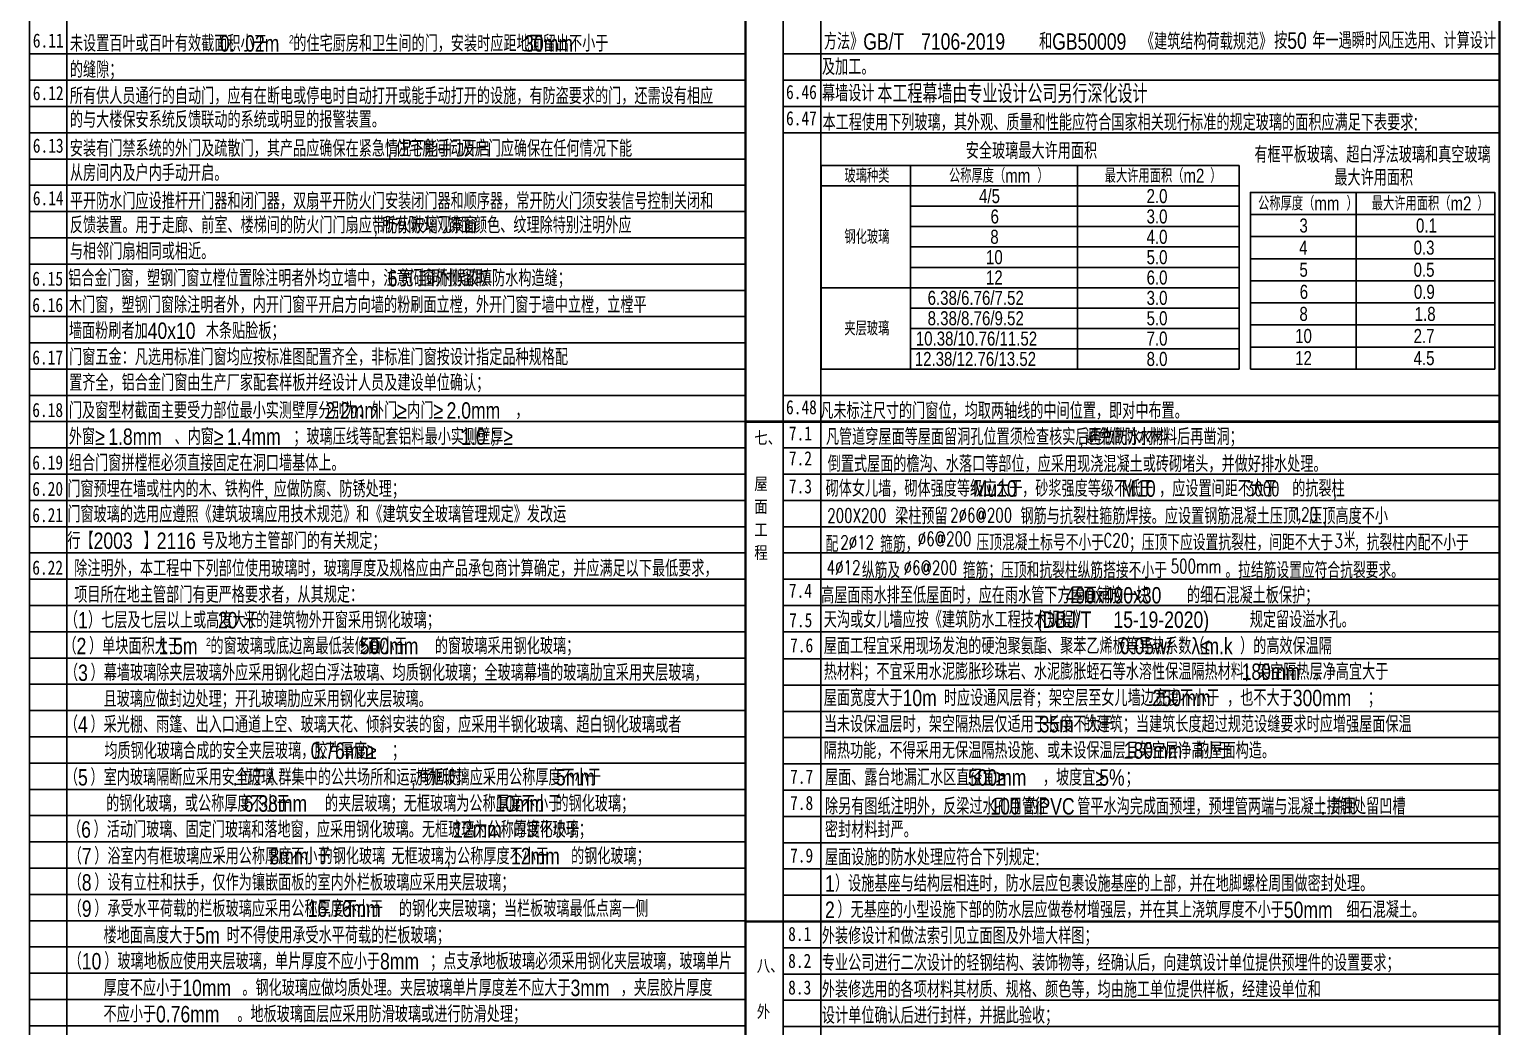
# Model space of a CAD drawing. Extents: x -446699 to 757189, y -606167 to -103070.
# Drawn here: x -428124 to -396749, y -389394 to -368134 of the extents above; entities that cross this region are included whole.
import ezdxf

# ---------------------------------------------------------------- set-up
doc = ezdxf.new("R2010")
doc.units = 0
doc.header["$LTSCALE"] = 1000
doc.header["$MEASUREMENT"] = 0
doc.linetypes.add('CONTINOUS', pattern=[0])
for name, color, linetype in [('PUB_TEXT', 7, 'Continuous'), ('text', 7, 'Continuous'), ('辅助线', 8, 'CONTINOUS')]:
    doc.layers.add(name, color=color, linetype=linetype)
doc.styles.add('-黑体', font='', dxfattribs={"width": 0.8})
doc.styles.add('_HZTXT', font='txt.shx', dxfattribs={"width": 0.8, "bigfont": 'HZTXT.shx'})
doc.styles.add('_TCH_DIM', font='SIMPLEX', dxfattribs={"bigfont": 'GBCBIG'})
doc.styles.add('HZTXT', font='romane.shx', dxfattribs={"width": 0.7, "bigfont": 'hztxt.shx'})
doc.styles.get('-黑体').set_extended_font_data('SimHei')

msp = doc.modelspace()

# ---------------------------------------------------------------- linework, layer by layer
at = {"layer": 'text', "color": 4}
for points in [[(-411235.6, -375377), (-402324.5, -375377), (-402324.5, -371036.6), (-411235.6, -371036.6)], [(-402085.9, -375377), (-396874.3, -375377), (-396874.3, -371608.9), (-402085.9, -371608.9)]]:
    msp.add_lwpolyline(points, close=True, dxfattribs=at)
for points in [[(-409332.9, -371036.6), (-409332.9, -375377)], [(-405770.9, -371036.6), (-405770.9, -375377)], [(-411235.6, -371470.6), (-402324.5, -371470.6)], [(-399831.6, -371608.9), (-399831.6, -375377)], [(-409332.9, -371904.7), (-402324.5, -371904.7)], [(-402085.9, -372079.9), (-396874.3, -372079.9)], [(-409332.9, -372338.7), (-402324.5, -372338.7)], [(-402085.9, -372550.9), (-396874.3, -372550.9)], [(-409332.9, -372772.8), (-402324.5, -372772.8)], [(-402085.9, -373021.9), (-396874.3, -373021.9)], [(-409332.9, -373206.8), (-402324.5, -373206.8)], [(-411235.6, -373640.8), (-402324.5, -373640.8)], [(-402085.9, -373493), (-396874.3, -373493)], [(-402085.9, -373964), (-396874.3, -373964)], [(-409332.9, -374074.9), (-402324.5, -374074.9)], [(-409332.9, -374508.9), (-402324.5, -374508.9)], [(-402085.9, -374435), (-396874.3, -374435)], [(-402085.9, -374906), (-396874.3, -374906)], [(-409332.9, -374943), (-402324.5, -374943)]]:
    msp.add_lwpolyline(points, dxfattribs=at)
at = {"layer": '辅助线'}
for p, q in [((-428124.4, -410880.6), (-428124.4, -354640.6)), ((-427324.4, -410880.6), (-427324.4, -354640.6)), ((-412049.4, -410897), (-412049.4, -354657)), ((-411249.4, -410880.6), (-411249.4, -354640.6)), ((-412849.4, -368657), (-428124.4, -368657)), ((-412049.4, -368657), (-396774.4, -368657)), ((-412849.4, -369217), (-428124.4, -369217)), ((-412049.4, -369217), (-396774.4, -369217)), ((-412849.4, -369777), (-428124.4, -369777)), ((-412049.4, -369777), (-396774.4, -369777)), ((-412849.4, -370337), (-428124.4, -370337)), ((-412049.4, -370337), (-396774.4, -370337)), ((-428124.4, -370897), (-412849.4, -370897)), ((-428124.4, -371457), (-412849.4, -371457)), ((-428124.4, -372017), (-412849.4, -372017)), ((-428124.4, -372577), (-412849.4, -372577)), ((-428124.4, -373137), (-412849.4, -373137)), ((-428124.4, -373697), (-412849.4, -373697)), ((-428124.4, -374257), (-412849.4, -374257)), ((-428124.4, -374817), (-412849.4, -374817)), ((-428124.4, -375377), (-412849.4, -375377)), ((-428124.4, -375937), (-412849.4, -375937)), ((-412049.4, -375937), (-396774.4, -375937)), ((-428124.4, -376497), (-412849.4, -376497)), ((-412049.4, -376497), (-396774.4, -376497)), ((-428124.4, -377057), (-412849.4, -377057)), ((-412049.4, -377057), (-396774.4, -377057)), ((-428124.4, -377617), (-412849.4, -377617)), ((-412049.4, -377617), (-396774.4, -377617)), ((-428124.4, -378177), (-412849.4, -378177)), ((-412049.4, -378177), (-396774.4, -378177)), ((-428124.4, -378737), (-412849.4, -378737)), ((-412049.4, -378737), (-396774.4, -378737)), ((-428124.4, -379297), (-412849.4, -379297)), ((-412049.4, -379297), (-396774.4, -379297)), ((-428124.4, -379857), (-412849.4, -379857)), ((-412049.4, -379857), (-396774.4, -379857)), ((-428124.4, -380417), (-412849.4, -380417)), ((-412049.4, -380417), (-396774.4, -380417)), ((-428124.4, -380977), (-412849.4, -380977)), ((-412049.4, -380977), (-396774.4, -380977)), ((-428124.4, -381537), (-412849.4, -381537)), ((-412049.4, -381553.4), (-396774.4, -381553.4)), ((-428124.4, -382097), (-412849.4, -382097)), ((-412049.4, -382113.4), (-396774.4, -382113.4)), ((-428124.4, -382657), (-412849.4, -382657)), ((-412049.4, -382673.4), (-396774.4, -382673.4)), ((-428124.4, -383217), (-412849.4, -383217)), ((-396774.4, -383233.4), (-412049.4, -383233.4)), ((-428124.4, -383777), (-412849.4, -383777)), ((-396774.4, -383793.4), (-412049.4, -383793.4)), ((-428124.4, -384337), (-412849.4, -384337)), ((-396774.4, -384353.4), (-412049.4, -384353.4)), ((-428124.4, -384897), (-412849.4, -384897)), ((-412049.4, -384913.4), (-396774.4, -384913.4)), ((-428124.4, -385457), (-412849.4, -385457)), ((-412049.4, -385473.4), (-396774.4, -385473.4)), ((-428124.4, -386017), (-412849.4, -386017)), ((-412049.4, -386033.4), (-396774.4, -386033.4)), ((-428124.4, -386577), (-412849.4, -386577)), ((-412049.4, -386593.4), (-396774.4, -386593.4)), ((-428124.4, -387137), (-412849.4, -387137)), ((-412049.4, -387153.4), (-396774.4, -387153.4)), ((-428124.4, -387697), (-412849.4, -387697)), ((-412049.4, -387713.4), (-396774.4, -387713.4)), ((-428124.4, -388257), (-412849.4, -388257)), ((-412049.4, -388273.4), (-396774.4, -388273.4)), ((-428124.4, -388817), (-412849.4, -388817)), ((-412049.4, -388833.4), (-396774.4, -388833.4)), ((-428124.4, -389377), (-412849.4, -389377)), ((-412049.4, -389393.4), (-396774.4, -389393.4))]:
    msp.add_line(p, q, dxfattribs=at)
at = {"layer": '辅助线', "const_width": 50}
for points in [[(-412849.4, -354640.6), (-412849.4, -410880.6)], [(-396774.4, -354640.6), (-396774.4, -410880.6)], [(-412849.4, -376497), (-396774.4, -376497)], [(-412849.4, -387153.4), (-396774.4, -387153.4)]]:
    msp.add_lwpolyline(points, dxfattribs=at)

# ---------------------------------------------------------------- texts
at = {"color": 4, "style": '_TCH_DIM', "width": 0.705882}
for s, p in [('3000', (-402183.4, -378079.6)), ('200X200', (-411109.4, -378644.7)), ('2%%c6@200', (-408488.2, -378640.7)), ('120', (-401185, -378621.6)), ('2%%c12', (-410831.1, -379218.9)), ('%%c6@200', (-409178.4, -379142.5)), ('C20', (-405219, -379175.5)), ('3', (-400291.7, -379188.3)), ('4%%c12', (-411120.4, -379755.3)), ('%%c6@200', (-409480.6, -379758.7)), ('500mm', (-403785.6, -379728.2))]:
    msp.add_text(s, height=297.5, dxfattribs=at).set_placement(p)
at = {"color": 4, "style": '_TCH_DIM'}
msp.add_text('米', height=337.6, dxfattribs=at).set_placement((-400091.7, -379188.3))
at = {"layer": 'PUB_TEXT', "style": 'HZTXT', "width": 0.8}
for s, height, p in [('未设置百叶或百叶有效截面积小于', 350, (-427261.7, -368608.1)), ('0.', 350, (-424064, -368608.1)), ('02m', 350, (-423522.9, -368608.1)), ('2', 175, (-422589.5, -368433.1)), ('的住宅厨房和卫生间的门，安装时应距地面留出不小于', 350, (-422496.2, -368608.1)), ('30mm', 350, (-417572, -368608.1)), ('按', 350, (-401578.5, -368547.1)), ('50', 350, (-401298.5, -368547.1)), ('年一遇瞬时风压选用、计算设计', 350, (-400765.2, -368547.1)), ('的缝隙；', 350, (-427261.7, -369168.1)), ('及加工。', 350, (-411221.9, -369107.1)), ('幕墙设计', 350, (-411221.9, -369670.2)), ('所有供人员通行的自动门，应有在断电或停电时自动打开或能手动打开的设施，有防盗要求的门，还需设有相应', 350, (-427261.7, -369728.1)), ('的与大楼保安系统反馈联动的系统或明显的报警装置。', 350, (-427261.7, -370233.1)), ('本工程使用下列玻璃，其外观、质量和性能应符合国家相关现行标准的规定玻璃的面积应满足下表要求', 350, (-411209.9, -370291.2)), (':', 350, (-398609.9, -370291.2)), ('安装有门禁系统的外门及疏散门，其产品应确保在紧急情况下能手动开启', 350, (-427261.7, -370848.1)), ('住宅房间门及户门应确保在任何情况下能', 350, (-420310.8, -370848.1)), (';', 350, (-420497.5, -370848.1)), ('从房间内及户内手动开启。', 350, (-427261.7, -371368.8)), ('平开防水门应设推杆开门器和闭门器，双扇平开防火门安装闭门器和顺序器，常开防火门须安装信号控制关闭和', 350, (-427261.7, -371968.1)), ('反馈装置。用于走廊、前室、楼梯间的防火门门扇应带防火玻璃观察窗', 350, (-427261.7, -372481.7)), ('所有防火门饰面颜色、纹理除特别注明外应', 350, (-420603.5, -372481.7)), (';', 350, (-420790.1, -372481.7)), ('与相邻门扇相同或相近。', 350, (-427261.7, -373041.7)), ('铝合金门窗，塑钢门窗立樘位置除注明者外均立墙中，注意门窗外侧留取', 350, (-427298.4, -373614)), ('6', 350, (-420484, -373614)), ('宽硅硐耐候胶填防水构造缝；', 350, (-420217.3, -373614)), ('木门窗，塑钢门窗除注明者外，内开门窗平开启方向墙的粉刷面立樘，外开门窗于墙中立樘，立樘平', 350, (-427281.9, -374182.7)), ('墙面粉刷者加', 350, (-427281.9, -374733)), ('40x10', 350, (-425601.9, -374733)), ('木条贴脸板；', 350, (-424361.9, -374733)), ('门窗五金：凡选用标准门窗均应按标准图配置齐全，非标准门窗按设计指定品种规格配', 350, (-427277.2, -375295.6)), ('置齐全，铝合金门窗由生产厂家配套样板并经设计人员及建设单位确认；', 350, (-427277.2, -375842.1)), ('门及窗型材截面主要受力部位最小实测壁厚分别为：外门≥', 350, (-427282.8, -376433.6)), ('2.2mm', 350, (-421814.3, -376433.6)), ('、内门≥', 350, (-420347.6, -376433.6)), ('2.0mm', 350, (-419227.6, -376433.6)), ('凡未标注尺寸的门窗位，均取两轴线的中间位置，即对中布置。', 350, (-411258.8, -376440.7)), ('，', 350, (-417760.9, -376433.6)), ('外窗≥', 350, (-427282.8, -376991.9)), ('1.8mm', 350, (-426442.8, -376991.9)), ('、内窗≥', 350, (-425029.5, -376991.9)), ('1.4mm', 350, (-423909.5, -376991.9)), ('；玻璃压线等配套铝料最小实测壁厚≥', 350, (-422496.2, -376991.9)), ('1.0', 350, (-418911.6, -376991.9)), ('；', 350, (-418298.3, -376991.9)), ('凡管道穿屋面等屋面留洞孔位置须检查核实后再做防水材料', 350, (-411138, -376995.7)), ('避免做防水材料后再凿洞；', 350, (-405608.1, -376995.7)), (',', 350, (-405741.5, -376995.7)), ('倒置式屋面的檐沟、水落口等部位，应采用现浇混凝土或砖砌堵头，并做好排水处理。', 350, (-411100.5, -377574.3)), ('砌体女儿墙，砌体强度等级应大于', 350, (-411143.8, -378098.8)), ('Mu10', 350, (-408006.3, -378098.8)), ('，砂浆强度等级不低于', 350, (-406953, -378098.8)), ('M10', 350, (-404832.1, -378098.8)), ('，应设置间距不大于', 350, (-404032.1, -378098.8)), ('的抗裂柱', 350, (-401193.9, -378098.8)), (',', 350, (-400336.8, -378098.8)), ('梁柱预留', 350, (-409662.1, -378684.3)), ('钢筋与抗裂柱箍筋焊接。应设置钢筋混凝土压顶，压顶高度不小', 350, (-406990, -378684.3)), (',', 350, (-400547.6, -378684.3)), ('行【', 350, (-427315.6, -379211.3)), ('2003', 350, (-426755.6, -379211.3)), ('】', 350, (-425689, -379211.3)), ('2116', 350, (-425409, -379211.3)), ('号及地方主管部门的有关规定；', 350, (-424449, -379211.3)), ('高屋面雨水排至低屋面时，应在雨水管下方屋面铺放一块', 350, (-411239.9, -380373.2)), ('490x490x30', 350, (-406023.5, -380373.2)), ('的细石混凝土板保护；', 350, (-403436.8, -380373.2)), ('（', 350, (-427368.2, -380904.4)), ('1', 350, (-427088.2, -380904.4)), ('）七层及七层以上或高度大于', 350, (-426874.9, -380904.4)), ('20', 350, (-424103.2, -380904.4)), ('米的建筑物外开窗采用钢化玻璃；', 350, (-423569.9, -380904.4)), ('天沟或女儿墙应按《建筑防水工程技术规程》', 350, (-411183, -380893.2)), ('(DBJ/T', 350, (-406640, -380893.2)), ('15-19-2020)', 350, (-405005.6, -380893.2)), ('规定留设溢水孔。', 350, (-402098.9, -380893.2)), ('（', 350, (-427399.2, -381455.8)), ('2', 350, (-427119.2, -381455.8)), ('）单块面积大于', 350, (-426852.5, -381455.8)), ('1.5m', 350, (-425371.4, -381455.8)), ('2', 175, (-424358, -381280.8)), ('的窗玻璃或底边离最低装修面小于', 350, (-424264.7, -381455.8)), ('500mm', 350, (-421077.6, -381455.8)), ('的窗玻璃采用钢化玻璃；', 350, (-419477.6, -381455.8)), ('屋面工程宜采用现场发泡的硬泡聚氨酯、聚苯乙烯板等导热系数λ≤', 350, (-411183, -381456.4)), ('0.05w/', 350, (-404865.9, -381456.4)), ('（', 350, (-403345.9, -381456.4)), ('m.k', 350, (-403065.9, -381456.4)), ('）的高效保温隔', 350, (-402305.9, -381456.4)), ('（', 350, (-427366, -382024.4)), ('3', 350, (-427086, -382024.4)), ('）幕墙玻璃除夹层玻璃外应采用钢化超白浮法玻璃、均质钢化玻璃；全玻璃幕墙的玻璃肋宜采用夹层玻璃，', 350, (-426819.4, -382024.4)), ('热材料；不宜采用水泥膨胀珍珠岩、水泥膨胀蛭石等水溶性保温隔热材料；架空隔热层净高宜大于', 350, (-411183, -382002.5)), ('180mm', 350, (-402272.1, -382002.5)), ('，', 350, (-400725.5, -382002.5)), ('且玻璃应做封边处理；开孔玻璃肋应采用钢化夹层玻璃。', 350, (-426543.7, -382584.4)), ('屋面宽度大于', 350, (-411183, -382562.5)), ('10m', 350, (-409503, -382562.5)), ('时应设通风层脊；架空层至女儿墙边宽度不小于', 350, (-408623, -382562.5)), ('250mm', 350, (-404181.3, -382562.5)), ('，也不大于', 350, (-402581.3, -382562.5)), ('300mm', 350, (-401181.3, -382562.5)), ('；', 350, (-399581.3, -382562.5)), ('（', 350, (-427368.2, -383128.7)), ('）采光棚、雨篷、出入口通道上空、玻璃天花、倾斜安装的窗，应采用半钢化玻璃、超白钢化玻璃或者', 350, (-426821.5, -383128.7)), ('当未设保温层时，架空隔热层仅适用于长度不大于', 350, (-411183, -383122.5)), ('35m', 350, (-406579.1, -383122.5)), ('的建筑；当建筑长度超过规范设缝要求时应增强屋面保温', 350, (-405645.8, -383122.5)), ('4', 350, (-427088.2, -383128.7)), ('均质钢化玻璃合成的安全夹层玻璃，胶片厚度≥', 350, (-426527.1, -383688.7)), ('0.76mm', 350, (-422126.8, -383688.7)), ('；', 350, (-420393.4, -383688.7)), ('隔热功能，不得采用无保温隔热设施、或未设保温层且架空层净高小于', 350, (-411183, -383682.5)), ('180mm', 350, (-404785.8, -383682.5)), ('的屋面构造。', 350, (-403239.1, -383682.5)), ('（', 350, (-427368.2, -384254.3)), ('5', 350, (-427088.2, -384254.3)), ('）室内玻璃隔断应采用安全玻璃', 350, (-426821.5, -384254.3)), ('位于人群集中的公共场所和运动场所时', 350, (-423656.3, -384254.3)), ('有框玻璃应采用公称厚度不小于', 350, (-419855, -384254.3)), ('5mm', 350, (-416896, -384254.3)), ('屋面、露台地漏汇水区直径宜≥', 350, (-411158.2, -384258.9)), ('500mm', 350, (-408110.6, -384258.9)), ('，坡度宜≥', 350, (-406510.6, -384258.9)), ('5%%%', 350, (-405308.8, -384258.9)), ('；', 350, (-404748.8, -384258.9)), ('.', 350, (-423789.6, -384254.3)), (',', 350, (-419988.4, -384254.3)), ('的钢化玻璃，或公称厚度不小于', 350, (-426488.6, -384814.3)), ('6.38mm', 350, (-423554.4, -384814.3)), ('的夹层玻璃；无框玻璃为公称厚度不小于', 350, (-421821.1, -384814.3)), ('10mm', 350, (-418186.6, -384814.3)), ('的钢化玻璃；', 350, (-416906.6, -384814.3)), ('除另有图纸注明外，反梁过水孔用管径', 350, (-411158.2, -384872.9)), ('100', 350, (-407630.3, -384872.9)), ('的', 350, (-406883.6, -384872.9)), ('PVC', 350, (-406603.6, -384872.9)), ('管平水沟完成面预埋，预埋管两端与混凝土接触处留凹槽', 350, (-405776.9, -384872.9)), (':', 350, (-400588.5, -384872.9)), ('并用', 350, (-400388.5, -384872.9)), ('（', 350, (-427301.2, -385367)), ('6', 350, (-427021.2, -385367)), ('）活动门玻璃、固定门玻璃和落地窗，应采用钢化玻璃。无框玻璃为公称厚度不小于', 350, (-426754.5, -385367)), ('12mm', 350, (-419088.9, -385367)), ('的钢化玻璃；', 350, (-417808.9, -385367)), ('密封材料封严。', 350, (-411158.2, -385368.7)), ('（', 350, (-427287, -385935.8)), ('7', 350, (-427007, -385935.8)), ('）浴室内有框玻璃应采用公称厚度不小于', 350, (-426740.3, -385935.8)), ('8mm', 350, (-423003.8, -385935.8)), ('的钢化玻璃', 350, (-421937.1, -385935.8)), ('无框玻璃为公称厚度不小于', 350, (-420403.8, -385935.8)), ('12mm', 350, (-417853, -385935.8)), ('的钢化玻璃；', 350, (-416573, -385935.8)), ('屋面设施的防水处理应符合下列规定', 350, (-411158.2, -385958.5)), (',', 350, (-419233.6, -385935.8)), (':', 350, (-406678.2, -385958.5)), ('（', 350, (-427287, -386495.8)), ('8', 350, (-427007, -386495.8)), ('）设有立柱和扶手，仅作为镶嵌面板的室内外栏板玻璃应采用夹层玻璃；', 350, (-426740.3, -386495.8)), ('1', 350, (-411158.2, -386518.5)), ('）设施基座与结构层相连时，防水层应包裹设施基座的上部，并在地脚螺栓周围做密封处理。', 350, (-410944.8, -386518.5)), ('（', 350, (-427287, -387055.8)), ('9', 350, (-427007, -387055.8)), ('）承受水平荷载的栏板玻璃应采用公称厚度不小于', 350, (-426740.3, -387055.8)), ('16.76mm', 350, (-422191.7, -387055.8)), ('的钢化夹层玻璃；当栏板玻璃最低点离一侧', 350, (-420245, -387055.8)), ('2', 350, (-411158.2, -387078.5)), ('）无基座的小型设施下部的防水层应做卷材增强层，并在其上浇筑厚度不小于', 350, (-410891.5, -387078.5)), ('50mm', 350, (-401371.5, -387078.5)), ('细石混凝土。', 350, (-400038.2, -387078.5)), ('楼地面高度大于', 350, (-426543.7, -387624.4)), ('5m', 350, (-424583.7, -387624.4)), ('时不得使用承受水平荷载的栏板玻璃；', 350, (-423917, -387624.4)), ('外装修设计和做法索引见立面图及外墙大样图；', 350, (-411223.7, -387634.8)), ('（', 350, (-427287, -388175.8)), ('）玻璃地板应使用夹层玻璃，单片厚度不应小于', 350, (-426527, -388175.8)), ('；点支承地板玻璃必须采用钢化夹层玻璃，玻璃单片', 350, (-419580.3, -388175.8)), ('10', 350, (-427007, -388175.8)), ('8mm', 350, (-420647, -388175.8)), ('专业公司进行二次设计的轻钢结构、装饰物等，经确认后，向建筑设计单位提供预埋件的设置要求；', 350, (-411223.7, -388209.1)), ('厚度不应小于', 350, (-426543.7, -388744.4)), ('10mm', 350, (-424863.7, -388744.4)), ('。钢化玻璃应做均质处理。夹层玻璃单片厚度差不应大于', 350, (-423583.7, -388744.4)), ('3mm', 350, (-416583.7, -388744.4)), ('，夹层胶片厚度', 350, (-415517, -388744.4)), ('外装修选用的各项材料其材质、规格、颜色等，均由施工单位提供样板，经建设单位和', 350, (-411223.7, -388776.3)), ('不应小于', 350, (-426543.7, -389304.4)), ('0.76mm', 350, (-425423.7, -389304.4)), ('。地板玻璃面层应采用防滑玻璃或进行防滑处理；', 350, (-423690.4, -389304.4)), ('设计单位确认后进行封样，并据此验收；', 350, (-411223.7, -389332.9))]:
    msp.add_text(s, height=height, dxfattribs=at).set_placement(p)
at = {"layer": 'text', "width": 0.8}
for s, height, style, p in [('6.11', 301.69, '-黑体', (-428052.1, -368522.2)), ('6.12', 301.69, '-黑体', (-428052.1, -369642.2)), ('6.46', 301.69, '-黑体', (-411988.6, -369619.3)), ('6.47', 301.69, '-黑体', (-411988.6, -370179.3)), ('6.13', 301.69, '-黑体', (-428052.1, -370762.2)), ('6.14', 301.69, '-黑体', (-428052.1, -371882.2)), ('6.15', 301.69, '-黑体', (-428063.6, -373598.4)), ('6.16', 301.69, '-黑体', (-428063.6, -374158.4)), ('6.17', 301.69, '-黑体', (-428063.6, -375278.4)), ('6.18', 301.69, '-黑体', (-428063.6, -376398.4)), ('6.48', 301.69, '-黑体', (-411988.6, -376339.3)), ('七、', 262.87, '-黑体', (-412665.5, -376970.5)), ('7.1', 301.69, '-黑体', (-411927, -376897.4)), ('6.19', 301.69, '-黑体', (-428063.6, -377518.4)), ('组合门窗拼樘框必须直接固定在洞口墙基体上。', 350, '_HZTXT', (-427282.8, -377553.6)), ('7.2', 301.69, '-黑体', (-411927, -377429)), ('门窗预埋在墙或柱内的木、铁构件', 350, '_HZTXT', (-427315.6, -378107.9)), ('应做防腐、防锈处理；', 350, '_HZTXT', (-422914.7, -378107.9)), ('屋', 262.9, '-黑体', (-412665.5, -377950.5)), ('7.3', 301.69, '-黑体', (-411927, -378025.2)), ('6.20', 301.69, '-黑体', (-428063.6, -378078.4)), ('6.21', 301.69, '-黑体', (-428063.6, -378638.4)), ('门窗玻璃的选用应遵照《建筑玻璃应用技术规范》和《建筑安全玻璃管理规定》发改运', 350, '_HZTXT', (-427315.6, -378646.8)), (',', 227.5, '_HZTXT', (-423115.6, -378107.9)), ('面', 262.9, '-黑体', (-412665.5, -378440.5)), ('工', 262.9, '-黑体', (-412665.5, -378930.5)), ('配', 340, '_HZTXT', (-411143.8, -379275.9)), ('箍筋，', 340, '_HZTXT', (-409980.8, -379275.9)), ('压顶混凝土标号不小于', 340, '_HZTXT', (-407928.2, -379243.2)), ('；压顶下应设置抗裂柱，间距不大于', 340, '_HZTXT', (-404673.6, -379243.2)), ('，抗裂柱内配不小于', 340, '_HZTXT', (-399876.1, -379243.2)), ('程', 262.9, '-黑体', (-412665.5, -379420.5)), ('6.22', 301.69, '-黑体', (-428063.6, -379758.4)), ('除注明外，本工程中下列部位使用玻璃时，玻璃厚度及规格应由产品承包商计算确定，并应满足以下最低要求，', 350, '_HZTXT', (-427168.2, -379801.1)), ('纵筋及', 340, '_HZTXT', (-410370.4, -379835.3)), ('箍筋；压顶和抗裂柱纵筋搭接不小于', 340, '_HZTXT', (-408217.9, -379835.3)), ('。拉结筋设置应符合抗裂要求。', 340, '_HZTXT', (-402618.6, -379835.3)), ('项目所在地主管部门有更严格要求者，从其规定：', 350, '_HZTXT', (-427168.2, -380361.1)), ('7.4', 301.69, '-黑体', (-411927, -380251.3)), ('7.5', 301.69, '-黑体', (-411920.5, -380880.1)), ('7.6', 301.69, '-黑体', (-411901.6, -381416.1)), ('7.7', 301.69, '-黑体', (-411901.6, -384216.2)), ('7.8', 301.69, '-黑体', (-411901.6, -384776.2)), ('7.9', 301.69, '-黑体', (-411901.6, -385896.1)), ('8.1', 301.69, '-黑体', (-411943.2, -387569.1)), ('八、', 262.87, '-黑体', (-412611.9, -388225.5)), ('8.2', 301.69, '-黑体', (-411943.2, -388143.4)), ('8.3', 301.69, '-黑体', (-411943.2, -388710.6)), ('外', 262.9, '-黑体', (-412611.9, -389205.5))]:
    msp.add_text(s, height=height, dxfattribs=dict(at, style=style)).set_placement(p)
at = {"layer": 'text', "color": 4, "width": 0.8}
for s, height, style, p in [('方法》', 350, 'HZTXT', (-411181.4, -368566.6)), ('GB/T', 350, 'HZTXT', (-410341.4, -368566.6)), ('7106-2019', 350, 'HZTXT', (-409107, -368566.6)), ('和', 350, 'HZTXT', (-406592.6, -368566.6)), ('GB50009', 350, 'HZTXT', (-406312.6, -368566.6)), ('《建筑结构荷载规范》', 350, 'HZTXT', (-404419.2, -368566.6)), ('本工程幕墙由专业设计公司另行深化设计', 400, '_HZTXT', (-410040, -369707.3)), ('安全玻璃最大许用面积', 350, 'HZTXT', (-408153.6, -370896.6)), ('有框平板玻璃、超白浮法玻璃和真空玻璃', 350, 'HZTXT', (-402000.1, -370978.9)), ('玻璃种类', 300, 'HZTXT', (-410742.5, -371403.6)), ('公称厚度（', 300, 'HZTXT', (-408513.6, -371403.6)), ('）', 300, 'HZTXT', (-406627.9, -371403.6)), ('最大许用面积（', 300, 'HZTXT', (-405192.3, -371403.6)), ('m2', 300, 'HZTXT', (-403512.3, -371403.6)), ('）', 300, 'HZTXT', (-402940.9, -371403.6)), ('最大许用面积', 350, 'HZTXT', (-400294.8, -371468.9)), ('mm', 300, 'HZTXT', (-407313.6, -371403.6)), ('4/5', 300, 'HZTXT', (-407871.9, -371837.6)), ('2.0', 300, 'HZTXT', (-404299.1, -371837.6)), ('公称厚度（', 300, 'HZTXT', (-401920.5, -371994.4)), ('mm', 300, 'HZTXT', (-400720.5, -371994.4)), ('）', 300, 'HZTXT', (-400034.8, -371994.4)), ('最大许用面积（', 300, 'HZTXT', (-399497.6, -371994.4)), ('m2', 300, 'HZTXT', (-397817.6, -371994.4)), ('）', 300, 'HZTXT', (-397246.2, -371994.4)), ('6', 300, 'HZTXT', (-407626.2, -372271.7)), ('3.0', 300, 'HZTXT', (-404299.1, -372271.7)), ('钢化玻璃', 300, 'HZTXT', (-410742.5, -372705.7)), ('8', 300, 'HZTXT', (-407631.9, -372705.7)), ('4.0', 300, 'HZTXT', (-404299.1, -372705.7)), ('3', 300, 'HZTXT', (-401038.8, -372465.4)), ('0.1', 300, 'HZTXT', (-398553, -372465.4)), ('4', 300, 'HZTXT', (-401044.5, -372936.4)), ('0.3', 300, 'HZTXT', (-398604.4, -372936.4)), ('10', 300, 'HZTXT', (-407723.3, -373139.8)), ('5.0', 300, 'HZTXT', (-404299.1, -373139.8)), ('12', 300, 'HZTXT', (-407723.3, -373573.8)), ('6.0', 300, 'HZTXT', (-404299.1, -373573.8)), ('5', 300, 'HZTXT', (-401038.8, -373407.5)), ('0.5', 300, 'HZTXT', (-398604.4, -373407.5)), ('6', 300, 'HZTXT', (-401033, -373878.5)), ('0.9', 300, 'HZTXT', (-398598.7, -373878.5)), ('6.38/6.76/7.52', 300, 'HZTXT', (-408969, -374007.9)), ('3.0', 300, 'HZTXT', (-404299.1, -374007.9)), ('8.38/8.76/9.52', 300, 'HZTXT', (-408969, -374441.9)), ('5.0', 300, 'HZTXT', (-404299.1, -374441.9)), ('8', 300, 'HZTXT', (-401038.8, -374349.5)), ('1.8', 300, 'HZTXT', (-398581.5, -374349.5)), ('夹层玻璃', 300, 'HZTXT', (-410745.3, -374658.9)), ('10.38/10.76/11.52', 300, 'HZTXT', (-409220.4, -374875.9)), ('7.0', 300, 'HZTXT', (-404299.1, -374875.9)), ('10', 300, 'HZTXT', (-401130.2, -374820.5)), ('2.7', 300, 'HZTXT', (-398604.4, -374820.5)), ('12.38/12.76/13.52', 300, 'HZTXT', (-409243.3, -375310)), ('8.0', 300, 'HZTXT', (-404299.1, -375310)), ('12', 300, 'HZTXT', (-401130.2, -375291.5)), ('4.5', 300, 'HZTXT', (-398604.4, -375291.5))]:
    msp.add_text(s, height=height, dxfattribs=dict(at, style=style)).set_placement(p)

doc.saveas('drawing.dxf')
